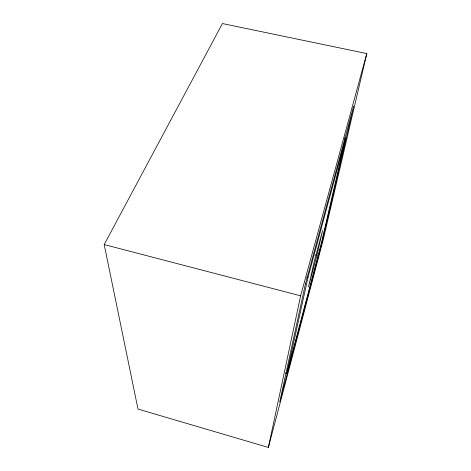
<?xml version="1.0" encoding="UTF-8"?>
<svg xmlns="http://www.w3.org/2000/svg" width="471" height="471" viewBox="0 0 471 471"><rect width="100%" height="100%" fill="white"/><g stroke="black" fill="none" stroke-linecap="round" stroke-linejoin="round"><path stroke-width="0.71" d="M268.364 447.45L300.622 295.823L366.803 53.576L222.43 23.55L104.197 244.567L137.991 409.081L268.364 447.45L323.306 239.421L366.803 53.576M285.479 373.008L286.874 373.391L307.993 277.49L345.632 138.274L344.201 137.95M316.918 255.294L322.611 230.396L313.98 262.606L308.505 286.833L316.918 255.294L315.517 254.941M345.632 138.274L320.663 245.986L286.874 373.391M306.574 277.125L307.993 277.49M104.197 244.567L300.622 295.823M305.455 283.807L279.697 402.099L321.74 243.307L353.668 106.122L305.455 283.807"/></g></svg>
